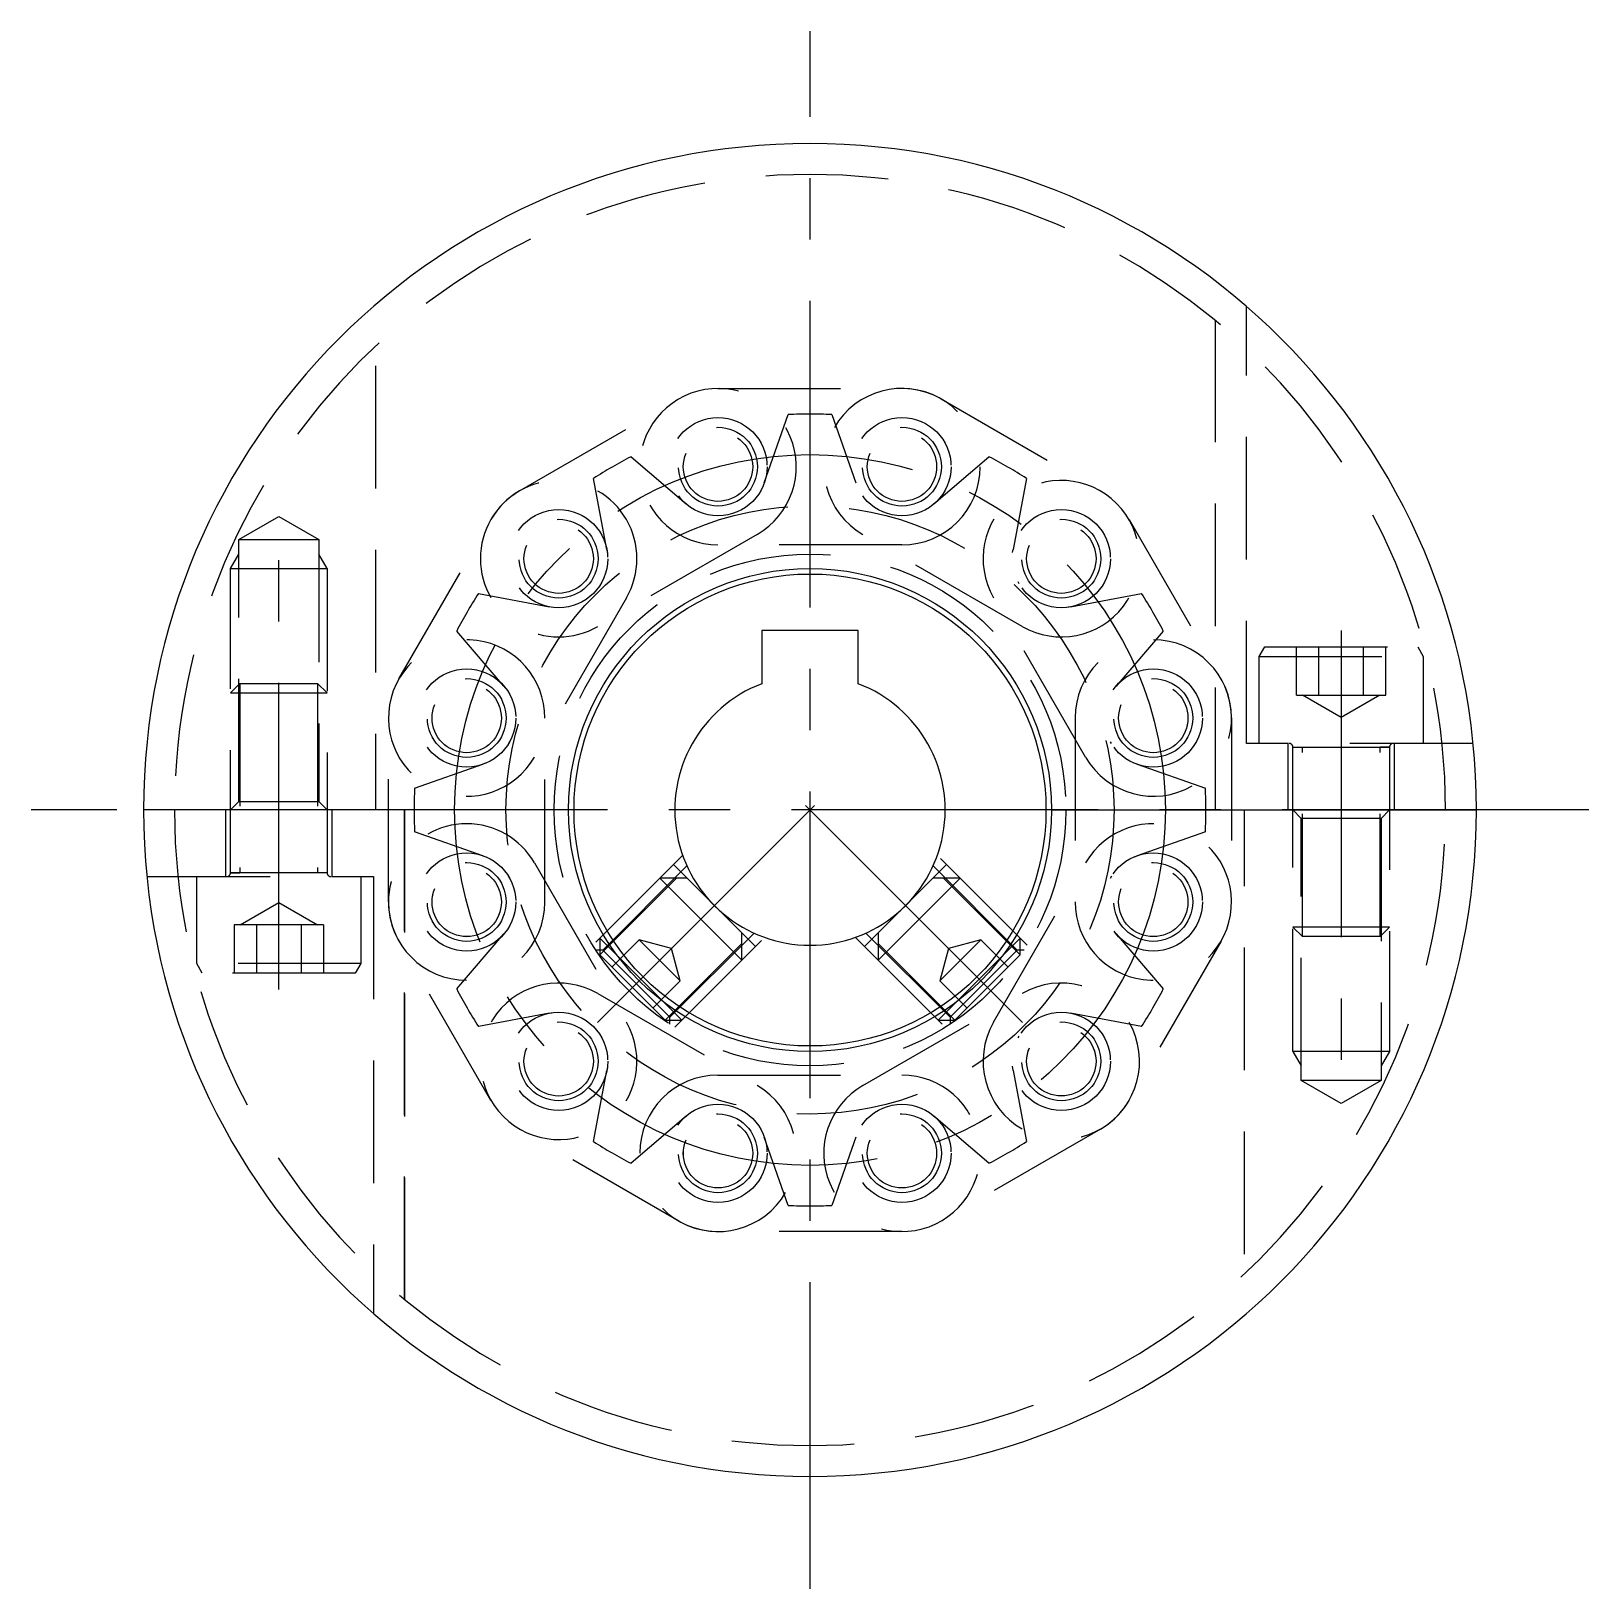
# Model space of a CAD drawing. Extents: x -8 to 168, y -8 to 177.
# Drawn here: x 86.9 to 167.5, y 4.2 to 84.8 of the extents above; entities that cross this region are included whole.
import ezdxf

# ---------------------------------------------------------------- set-up
doc = ezdxf.new("R2010")
doc.units = 0
doc.header["$LTSCALE"] = 0.5
doc.linetypes.add('CENTER', pattern=[50.8, 31.75, -6.35, 6.35, -6.35])
doc.linetypes.add('DASHED', pattern=[19.05, 12.7, -6.35])
for name, color, linetype in [('MSM_CENTER', 1, 'CENTER'), ('MSM_CONTINUOUS', 7, 'CONTINUOUS'), ('MSM_DASHED', 4, 'DASHED')]:
    doc.layers.add(name, color=color, linetype=linetype)

msp = doc.modelspace()

# ---------------------------------------------------------------- linework, layer by layer
at = {"layer": 'MSM_CENTER'}
for p, q in [((127.2, 4.18), (127.2, 84.82)), ((99.7, 35.2), (99.7, 60.453)), ((154.7, 53.8), (154.7, 28.547)), ((116.205, 33.505), (128.634, 45.934)), ((138.195, 33.505), (125.766, 45.934)), ((167.52, 44.5), (86.88, 44.5))]:
    msp.add_line(p, q, dxfattribs=at)
msp.add_circle((127.2, 44.5), 18.4, dxfattribs=at)
at = {"layer": 'MSM_CONTINUOUS'}
for p, q in [((154.7, 65.333), (154.7, 65.279)), ((129.7, 53.8), (124.7, 53.8)), ((124.7, 53.8), (124.7, 51.038)), ((129.7, 51.038), (129.7, 53.8)), ((114.7, 44.5), (92.7, 44.5)), ((114.7, 44.5), (92.7, 44.5)), ((139.7, 44.5), (161.7, 44.5)), ((139.7, 44.5), (161.7, 44.5)), ((92.905, 41.05), (92.873, 41.05))]:
    msp.add_line(p, q, dxfattribs=at)
for radius in [12.5, 12.217]:
    msp.add_circle((127.2, 44.5), radius, dxfattribs=at)
for radius, start, end in [(34.5, 0, 180), (7, 110.92483, 69.07517), (34.5, 180, 0)]:
    msp.add_arc((127.2, 44.5), radius, start, end, dxfattribs=at)
at = {"layer": 'MSM_DASHED'}
for p, q in [((149.8, 47.95), (149.8, 70.56)), ((148.2, 44.5), (148.2, 69.826)), ((104.7, 67.5), (104.7, 44.5)), ((122.437, 66.323), (131.962, 66.323)), ((122.437, 66.323), (131.962, 66.323)), ((112.164, 61.018), (120.412, 65.78)), ((133.987, 65.781), (142.236, 61.018)), ((124.834, 61.431), (126.078, 64.969)), ((128.322, 64.969), (129.566, 61.431)), ((117.937, 62.788), (120.784, 60.345)), ((133.616, 60.345), (136.463, 62.788)), ((116.686, 57.979), (115.994, 61.666)), ((138.406, 61.666), (137.714, 57.979)), ((97.633, 58.5), (99.7, 59.693)), ((99.7, 59.693), (101.767, 58.5)), ((105.919, 51.287), (110.682, 59.536)), ((143.718, 59.536), (148.481, 51.287)), ((97.633, 44.933), (97.633, 58.5)), ((97.633, 58.5), (101.767, 58.5)), ((101.767, 58.5), (101.767, 44.933)), ((124.462, 58.766), (116.214, 54.003)), ((131.962, 58.223), (122.437, 58.223)), ((138.186, 54.004), (129.937, 58.766)), ((97.2, 57), (97.633, 57.75)), ((102.2, 57), (101.767, 57.75)), ((116.686, 57.979), (116.716, 57.767)), ((137.691, 57.833), (137.714, 57.979)), ((97.2, 41.25), (97.2, 57)), ((97.2, 57), (102.2, 57)), ((102.2, 57), (102.2, 41.25)), ((110.034, 55.706), (113.721, 55.014)), ((116.416, 56.289), (116.371, 56.211)), ((138.029, 56.21), (137.968, 56.319)), ((140.679, 55.014), (144.366, 55.706)), ((117.697, 55.486), (112.934, 47.237)), ((113.803, 55), (113.721, 55.014)), ((141.466, 47.237), (136.703, 55.486)), ((140.679, 55.014), (140.57, 54.996)), ((111.355, 50.916), (108.912, 53.763)), ((145.488, 53.763), (143.045, 50.916)), ((150.45, 52.45), (150.739, 52.95)), ((150.45, 47.95), (150.45, 52.45)), ((150.45, 52.45), (158.95, 52.45)), ((150.739, 52.95), (158.661, 52.95)), ((152.391, 50.45), (152.391, 52.95)), ((153.545, 50.45), (153.545, 52.95)), ((155.855, 50.45), (155.855, 52.95)), ((157.009, 50.45), (157.009, 52.95)), ((158.661, 52.95), (158.95, 52.45)), ((158.95, 52.45), (158.95, 47.95)), ((97.69, 51.05), (97.2, 50.559)), ((97.69, 51.05), (101.709, 51.05)), ((97.69, 51.05), (97.69, 41.25)), ((97.69, 51.05), (97.69, 41.25)), ((102.2, 50.559), (101.709, 51.05)), ((101.709, 51.05), (101.709, 41.25)), ((101.709, 51.05), (101.709, 41.25)), ((111.355, 50.916), (111.425, 50.831)), ((142.992, 50.852), (143.045, 50.916)), ((97.2, 50.559), (102.2, 50.559)), ((152.391, 50.45), (157.009, 50.45)), ((154.7, 49.295), (152.7, 50.45)), ((156.7, 50.45), (154.7, 49.295)), ((105.377, 39.738), (105.377, 49.262)), ((113.477, 39.737), (113.477, 49.262)), ((140.923, 49.263), (140.923, 39.738)), ((149.023, 49.263), (149.023, 39.738)), ((111.644, 48.023), (111.58, 47.915)), ((142.801, 47.945), (142.756, 48.023)), ((161.495, 47.95), (149.8, 47.95)), ((151.95, 44.5), (151.95, 47.95)), ((152.2, 47.75), (152.69, 47.75)), ((152.2, 32), (152.2, 47.75)), ((152.2, 47.75), (157.2, 47.75)), ((152.69, 37.95), (152.69, 47.75)), ((157.2, 47.75), (156.709, 47.75)), ((156.709, 37.95), (156.709, 47.75)), ((157.2, 47.75), (157.2, 32)), ((157.45, 47.95), (157.45, 44.5)), ((106.731, 45.622), (110.269, 46.866)), ((110.408, 46.919), (110.269, 46.866)), ((144.131, 46.866), (143.931, 46.946)), ((144.131, 46.866), (147.669, 45.622)), ((96.95, 41.05), (96.95, 44.5)), ((97.2, 44.5), (97.633, 44.933)), ((97.633, 44.933), (101.767, 44.933)), ((101.767, 44.933), (102.2, 44.5)), ((102.45, 44.5), (102.45, 41.05)), ((106.2, 44.5), (106.2, 19.174)), ((106.2, 19.174), (106.2, 44.5)), ((149.7, 21.5), (149.7, 44.5)), ((152.633, 44.067), (152.2, 44.5)), ((157.2, 44.5), (156.767, 44.067)), ((152.633, 30.5), (152.633, 44.067)), ((156.767, 44.067), (152.633, 44.067)), ((156.767, 44.067), (156.767, 30.5)), ((110.269, 42.134), (106.731, 43.378)), ((147.669, 43.378), (144.131, 42.134)), ((110.269, 42.134), (110.469, 42.054)), ((120.607, 42.149), (115.953, 37.495)), ((138.447, 37.495), (133.793, 42.149)), ((143.992, 42.081), (144.131, 42.134)), ((97.2, 41.25), (97.69, 41.25)), ((102.2, 41.25), (97.2, 41.25)), ((97.2, 41.25), (97.69, 41.25)), ((102.2, 41.25), (101.709, 41.25)), ((102.2, 41.25), (101.709, 41.25)), ((112.934, 41.763), (117.697, 33.514)), ((120.827, 41.604), (116.475, 37.252)), ((124.372, 37.429), (120.129, 41.672)), ((120.129, 41.672), (124.372, 37.429)), ((120.129, 41.672), (124.372, 37.429)), ((124.372, 37.429), (120.129, 41.672)), ((134.271, 41.672), (130.028, 37.429)), ((130.028, 37.429), (134.271, 41.672)), ((130.028, 37.429), (134.271, 41.672)), ((134.271, 41.672), (130.028, 37.429)), ((137.925, 37.252), (133.573, 41.604)), ((136.703, 33.514), (141.466, 41.763)), ((92.905, 41.05), (104.6, 41.05)), ((95.45, 36.55), (95.45, 41.05)), ((103.95, 41.05), (103.95, 36.55)), ((104.6, 41.05), (104.6, 18.44)), ((111.599, 41.055), (111.644, 40.977)), ((116.32, 36.995), (120.289, 40.964)), ((116.32, 36.995), (120.289, 40.964)), ((120.836, 40.964), (119.422, 40.964)), ((119.422, 40.964), (123.664, 36.722)), ((120.836, 40.964), (123.664, 38.136)), ((130.736, 38.136), (133.564, 40.964)), ((130.736, 36.722), (134.978, 40.964)), ((134.978, 40.964), (133.564, 40.964)), ((138.08, 36.995), (134.111, 40.964)), ((138.08, 36.995), (134.111, 40.964)), ((142.756, 40.977), (142.82, 41.085)), ((97.7, 38.55), (99.7, 39.705)), ((99.7, 39.705), (101.7, 38.55)), ((97.391, 38.55), (97.391, 36.05)), ((102.009, 38.55), (97.391, 38.55)), ((98.545, 38.55), (98.545, 36.05)), ((100.855, 38.55), (100.855, 36.05)), ((102.009, 38.55), (102.009, 36.05)), ((108.912, 35.237), (111.355, 38.084)), ((111.408, 38.148), (111.355, 38.084)), ((119.952, 33.775), (124.304, 38.127)), ((120.195, 33.253), (124.849, 37.907)), ((123.664, 36.722), (123.664, 38.136)), ((129.551, 37.907), (134.205, 33.253)), ((130.096, 38.127), (134.448, 33.775)), ((130.736, 38.136), (130.736, 36.722)), ((143.045, 38.084), (142.975, 38.169)), ((143.045, 38.084), (145.488, 35.237)), ((152.2, 38.44), (152.69, 37.95)), ((157.2, 38.44), (152.2, 38.44)), ((156.709, 37.95), (152.69, 37.95)), ((156.709, 37.95), (157.2, 38.44)), ((110.682, 29.464), (105.919, 37.713)), ((116.113, 37.252), (116.11, 37.252)), ((116.475, 37.252), (116.113, 37.252)), ((116.32, 37.863), (116.32, 36.995)), ((116.32, 37.863), (120.563, 33.62)), ((116.475, 37.252), (119.952, 33.775)), ((118.361, 37.782), (116.947, 36.368)), ((120.482, 35.661), (118.361, 37.782)), ((120.034, 37.334), (118.361, 37.782)), ((119.695, 33.62), (123.664, 37.589)), ((119.695, 33.62), (123.664, 37.589)), ((120.482, 35.661), (120.034, 37.334)), ((134.705, 33.62), (130.736, 37.589)), ((134.705, 33.62), (130.736, 37.589)), ((133.837, 33.62), (138.08, 37.863)), ((136.039, 37.782), (133.918, 35.661)), ((134.366, 37.334), (133.918, 35.661)), ((136.039, 37.782), (134.366, 37.334)), ((134.448, 33.775), (137.925, 37.252)), ((136.039, 37.782), (137.453, 36.368)), ((138.29, 37.252), (137.925, 37.252)), ((138.08, 36.995), (138.08, 37.863)), ((148.481, 37.713), (143.718, 29.464)), ((95.739, 36.05), (95.45, 36.55)), ((103.95, 36.55), (95.45, 36.55)), ((103.95, 36.55), (103.661, 36.05)), ((116.32, 36.995), (119.695, 33.62)), ((119.422, 36.722), (118.008, 35.308)), ((134.705, 33.62), (138.08, 36.995)), ((134.978, 36.722), (136.392, 35.308)), ((103.661, 36.05), (95.739, 36.05)), ((120.482, 35.661), (119.068, 34.247)), ((133.918, 35.661), (135.332, 34.247)), ((116.214, 34.996), (124.463, 30.234)), ((129.937, 30.234), (138.186, 34.997)), ((113.721, 33.986), (110.034, 33.294)), ((113.721, 33.986), (113.83, 34.004)), ((140.597, 34), (140.679, 33.986)), ((144.366, 33.294), (140.679, 33.986)), ((119.695, 33.62), (120.563, 33.62)), ((119.952, 33.414), (119.952, 33.775)), ((133.837, 33.62), (134.705, 33.62)), ((134.448, 33.775), (134.448, 33.414)), ((116.371, 32.79), (116.432, 32.681)), ((137.984, 32.711), (138.029, 32.789)), ((157.2, 32), (152.2, 32)), ((152.2, 32), (152.633, 31.25)), ((157.2, 32), (156.767, 31.25)), ((115.994, 27.334), (116.686, 31.021)), ((116.709, 31.167), (116.686, 31.021)), ((122.437, 30.777), (131.962, 30.777)), ((137.714, 31.021), (137.684, 31.233)), ((137.714, 31.021), (138.406, 27.334)), ((154.7, 29.307), (152.633, 30.5)), ((156.767, 30.5), (152.633, 30.5)), ((156.767, 30.5), (154.7, 29.307)), ((120.784, 28.655), (117.937, 26.212)), ((136.463, 26.212), (133.616, 28.655)), ((120.413, 23.219), (112.164, 27.982)), ((126.078, 24.031), (124.834, 27.569)), ((129.566, 27.569), (128.322, 24.031)), ((142.236, 27.982), (133.987, 23.22)), ((131.962, 22.677), (122.437, 22.677)), ((131.962, 22.677), (122.437, 22.677))]:
    msp.add_line(p, q, dxfattribs=at)
for centre, radius in [((122.437, 62.273), 2.54), ((131.962, 62.273), 2.54), ((122.437, 62.273), 2.04), ((122.437, 62.273), 1.795), ((131.962, 62.273), 2.04), ((131.962, 62.273), 1.795), ((131.962, 62.273), 1.795), ((127.2, 44.5), 15.738), ((114.189, 57.511), 2.54), ((140.211, 57.511), 2.54), ((114.189, 57.511), 2.04), ((114.189, 57.511), 1.795), ((114.189, 57.511), 1.795), ((140.211, 57.511), 2.04), ((140.211, 57.511), 1.795), ((127.2, 44.5), 13.25), ((109.427, 49.262), 2.54), ((144.973, 49.262), 2.54), ((109.427, 49.262), 2.04), ((109.427, 49.262), 1.795), ((144.973, 49.262), 2.04), ((144.973, 49.263), 1.795), ((144.973, 49.262), 1.795), ((109.427, 39.738), 2.54), ((144.973, 39.738), 2.54), ((109.427, 39.738), 2.04), ((109.427, 39.738), 1.795), ((109.427, 39.737), 1.795), ((144.973, 39.738), 2.04), ((144.973, 39.738), 1.795), ((114.189, 31.489), 2.54), ((140.211, 31.489), 2.54), ((114.189, 31.489), 2.04), ((114.189, 31.489), 1.795), ((140.211, 31.489), 2.04), ((140.211, 31.49), 1.795), ((140.211, 31.489), 1.795), ((122.437, 26.727), 2.54), ((131.962, 26.727), 2.54), ((122.437, 26.727), 2.04), ((122.437, 26.727), 1.795), ((122.438, 26.727), 1.795), ((131.962, 26.727), 2.04), ((131.962, 26.727), 1.795)]:
    msp.add_circle(centre, radius, dxfattribs=at)
for centre, radius, start, end in [((127.2, 44.5), 32.9, 0, 180), ((122.437, 62.273), 4.05, 300, 270), ((131.962, 62.273), 4.05, 60, 240), ((131.962, 62.273), 4.05, 270, 90), ((127.2, 44.5), 20.5, 86.86271, 93.13729), ((127.2, 44.5), 20.5, 116.86271, 123.13729), ((127.2, 44.5), 20.5, 56.86271, 63.13729), ((114.189, 57.511), 4.05, 330, 150), ((140.211, 57.511), 4.05, 240, 210), ((114.189, 57.511), 4.05, 120, 300), ((127.2, 44.5), 20.5, 146.86271, 153.13729), ((127.2, 44.5), 20.5, 26.86271, 33.13729), ((109.427, 49.262), 4.05, 0, 330), ((144.973, 49.263), 4.05, 0, 180), ((144.973, 49.262), 4.05, 210, 30), ((152, 47.75), 0.2, 0, 90), ((157.4, 47.75), 0.2, 90, 180), ((127.2, 44.5), 20.5, 176.86271, 183.13729), ((127.2, 44.5), 20.5, 356.86271, 3.13729), ((127.2, 44.5), 32.9, 180, 0), ((109.427, 39.738), 4.05, 30, 210), ((144.973, 39.738), 4.05, 180, 150), ((97, 41.25), 0.2, 270, 0), ((102.4, 41.25), 0.2, 180, 270), ((109.427, 39.737), 4.05, 180, 0), ((114.189, 31.489), 4.05, 60, 30), ((140.211, 31.49), 4.05, 300, 120), ((127.2, 44.5), 20.5, 206.86271, 213.13729), ((127.2, 44.5), 20.5, 326.86271, 333.13729), ((140.211, 31.489), 4.05, 150, 330), ((122.437, 26.727), 4.05, 90, 270), ((131.962, 26.727), 4.05, 120, 90), ((122.438, 26.727), 4.05, 240, 60), ((127.2, 44.5), 20.5, 236.86271, 243.13729), ((127.2, 44.5), 20.5, 296.86271, 303.13729), ((127.2, 44.5), 20.5, 266.86271, 273.13729)]:
    msp.add_arc(centre, radius, start, end, dxfattribs=at)

doc.saveas('drawing.dxf')
